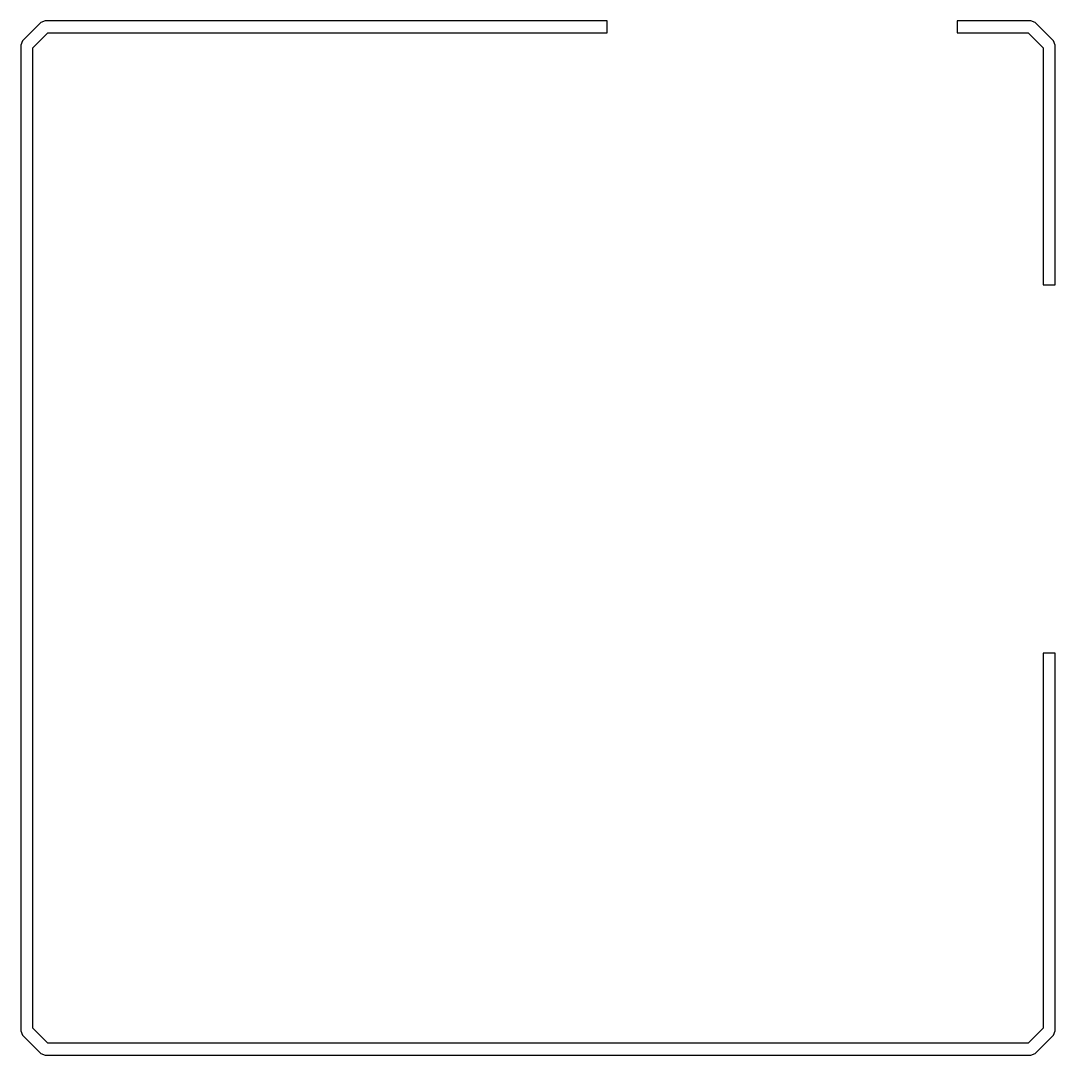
# Model space of a CAD drawing. Extents: x 0 to 1.33, y 0 to 1.33.
import ezdxf

# ---------------------------------------------------------------- set-up
doc = ezdxf.new("R2010")
doc.units = 0
doc.layers.get('0').update_dxf_attribs({"linetype": 'CONTINUOUS'})

msp = doc.modelspace()

# ---------------------------------------------------------------- linework, layer by layer
at = {"color": 160}
for p, q in [((0.0315, 1.3268), (0.0259, 1.3244)), ((0.752, 1.3268), (0.0315, 1.3268)), ((0.752, 1.311), (0.752, 1.3268)), ((1.2953, 1.3268), (1.2008, 1.3268)), ((1.2008, 1.3268), (1.2008, 1.311)), ((1.3008, 1.3244), (1.2953, 1.3268)), ((0.0259, 1.3244), (0.0023, 1.3008)), ((1.3244, 1.3008), (1.3008, 1.3244)), ((0.0023, 1.3008), (0, 1.2953)), ((0.0157, 1.292), (0.0348, 1.311)), ((0.0348, 1.311), (0.752, 1.311)), ((1.2008, 1.311), (1.292, 1.311)), ((1.292, 1.311), (1.311, 1.292)), ((1.3268, 1.2953), (1.3244, 1.3008)), ((0, 1.2953), (0, 0.0315)), ((0.0157, 0.0347), (0.0157, 1.292)), ((1.311, 1.292), (1.311, 0.9882)), ((1.3268, 0.9882), (1.3268, 1.2953)), ((1.311, 0.9882), (1.3268, 0.9882)), ((1.311, 0.5157), (1.311, 0.0347)), ((1.3268, 0.5157), (1.311, 0.5157)), ((1.3268, 0.0315), (1.3268, 0.5157)), ((0, 0.0315), (0.0023, 0.0259)), ((0.0348, 0.0157), (0.0157, 0.0347)), ((1.311, 0.0347), (1.292, 0.0157)), ((1.3244, 0.0259), (1.3268, 0.0315)), ((0.0023, 0.0259), (0.0259, 0.0023)), ((1.292, 0.0157), (0.0348, 0.0157)), ((1.3008, 0.0023), (1.3244, 0.0259)), ((0.0259, 0.0023), (0.0315, 0)), ((0.0315, 0), (1.2953, 0)), ((1.2953, 0), (1.3008, 0.0023))]:
    msp.add_line(p, q, dxfattribs=at)

doc.saveas('drawing.dxf')
